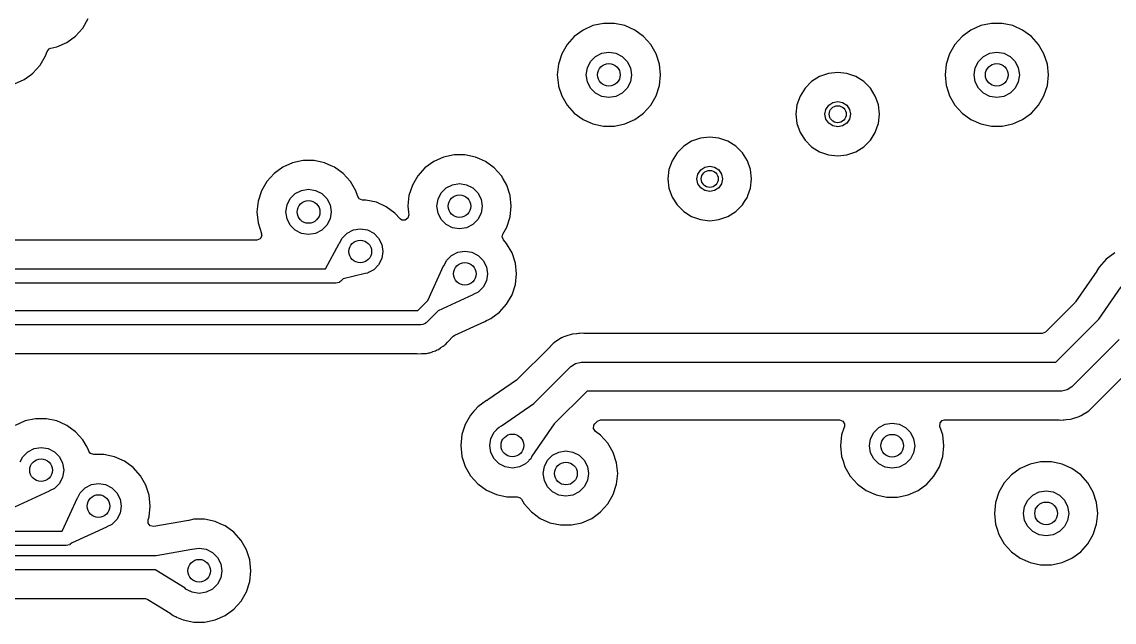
# Model space of a CAD drawing. Extents: x 106.8 to 191.4, y -142.2 to -57.6.
# Drawn here: x 162.13 to 181.43, y -79.88 to -69.27 of the extents above; entities that cross this region are included whole.
import ezdxf

# ---------------------------------------------------------------- set-up
doc = ezdxf.new("R2010")
doc.units = 0
doc.layers.add('BLACK', color=7, linetype='CONTINUOUS')

msp = doc.modelspace()

# ---------------------------------------------------------------- linework, layer by layer
at = {"layer": 'BLACK', "linetype": 'CONTINUOUS'}
for p, q in [((163.209, -69.3785), (163.305, -69.2132)), ((163.081, -69.5205), (163.209, -69.3785)), ((172.046, -69.4145), (171.892, -69.5267)), ((172.221, -69.3368), (172.046, -69.4145)), ((172.408, -69.2971), (172.221, -69.3368)), ((172.599, -69.2971), (172.408, -69.2971)), ((172.785, -69.3368), (172.599, -69.2971)), ((172.96, -69.4145), (172.785, -69.3368)), ((172.785, -69.3368), (172.785, -69.3368)), ((173.114, -69.5267), (172.96, -69.4145)), ((178.899, -69.4145), (178.744, -69.5267)), ((179.073, -69.3368), (178.899, -69.4145)), ((179.26, -69.2971), (179.073, -69.3368)), ((179.451, -69.2971), (179.26, -69.2971)), ((179.638, -69.3368), (179.451, -69.2971)), ((179.812, -69.4145), (179.638, -69.3368)), ((179.638, -69.3368), (179.638, -69.3368)), ((179.967, -69.5267), (179.812, -69.4145)), ((162.752, -69.7104), (162.927, -69.6327)), ((162.927, -69.6327), (163.081, -69.5205)), ((171.892, -69.5267), (171.764, -69.6687)), ((173.242, -69.6687), (173.114, -69.5267)), ((178.744, -69.5267), (178.616, -69.6687)), ((180.094, -69.6687), (179.967, -69.5267)), ((162.551, -69.8696), (162.576, -69.7928)), ((162.576, -69.7928), (162.613, -69.7455)), ((162.613, -69.7455), (162.641, -69.734)), ((162.641, -69.734), (162.752, -69.7104)), ((171.669, -69.834), (171.61, -70.0157)), ((171.764, -69.6687), (171.669, -69.834)), ((172.268, -69.882), (172.379, -69.8252)), ((172.379, -69.8252), (172.503, -69.8056)), ((172.503, -69.8056), (172.627, -69.8252)), ((172.627, -69.8252), (172.738, -69.882)), ((173.338, -69.834), (173.242, -69.6687)), ((173.397, -70.0157), (173.338, -69.834)), ((178.521, -69.834), (178.462, -70.0157)), ((178.616, -69.6687), (178.521, -69.834)), ((179.12, -69.882), (179.232, -69.8252)), ((179.232, -69.8252), (179.355, -69.8056)), ((179.355, -69.8056), (179.479, -69.8252)), ((179.479, -69.8252), (179.59, -69.882)), ((180.19, -69.834), (180.094, -69.6687)), ((180.249, -70.0157), (180.19, -69.834)), ((162.328, -70.1769), (162.455, -70.035)), ((162.455, -70.035), (162.551, -69.8696)), ((171.61, -70.0157), (171.59, -70.2056)), ((172.123, -70.082), (172.179, -69.9705)), ((172.179, -69.9705), (172.268, -69.882)), ((172.738, -69.882), (172.827, -69.9705)), ((172.827, -69.9705), (172.884, -70.082)), ((173.417, -70.2056), (173.397, -70.0157)), ((178.462, -70.0157), (178.442, -70.2056)), ((178.975, -70.082), (179.032, -69.9705)), ((179.032, -69.9705), (179.12, -69.882)), ((179.59, -69.882), (179.679, -69.9705)), ((179.679, -69.9705), (179.736, -70.082)), ((180.269, -70.2056), (180.249, -70.0157)), ((162.173, -70.2892), (162.288, -70.2056)), ((162.288, -70.2056), (162.328, -70.1769)), ((171.59, -70.2056), (171.61, -70.3955)), ((172.103, -70.2056), (172.123, -70.082)), ((172.123, -70.3292), (172.103, -70.2056)), ((172.884, -70.082), (172.903, -70.2056)), ((172.903, -70.2056), (172.884, -70.3292)), ((173.397, -70.3955), (173.417, -70.2056)), ((176.224, -70.2366), (176.084, -70.3245)), ((176.38, -70.182), (176.224, -70.2366)), ((176.545, -70.1635), (176.38, -70.182)), ((176.709, -70.182), (176.545, -70.1635)), ((176.776, -70.2056), (176.709, -70.182)), ((176.865, -70.2366), (176.776, -70.2056)), ((177.005, -70.3245), (176.865, -70.2366)), ((178.442, -70.2056), (178.462, -70.3955)), ((178.955, -70.2056), (178.975, -70.082)), ((178.975, -70.3292), (178.955, -70.2056)), ((179.736, -70.082), (179.755, -70.2056)), ((179.755, -70.2056), (179.736, -70.3292)), ((180.249, -70.3955), (180.269, -70.2056)), ((161.999, -70.3669), (162.173, -70.2892)), ((171.61, -70.3955), (171.613, -70.4066)), ((171.613, -70.4066), (171.669, -70.5772)), ((172.179, -70.4407), (172.123, -70.3292)), ((172.884, -70.3292), (172.827, -70.4407)), ((173.338, -70.5772), (173.397, -70.3955)), ((176.084, -70.3245), (175.968, -70.4414)), ((177.122, -70.4414), (177.005, -70.3245)), ((178.462, -70.3955), (178.465, -70.4066)), ((178.465, -70.4066), (178.521, -70.5772)), ((179.032, -70.4407), (178.975, -70.3292)), ((179.736, -70.3292), (179.679, -70.4407)), ((180.19, -70.5772), (180.249, -70.3955)), ((171.669, -70.5772), (171.764, -70.7425)), ((172.268, -70.5292), (172.179, -70.4407)), ((172.379, -70.586), (172.268, -70.5292)), ((172.503, -70.6056), (172.379, -70.586)), ((172.627, -70.586), (172.503, -70.6056)), ((172.738, -70.5292), (172.627, -70.586)), ((172.827, -70.4407), (172.738, -70.5292)), ((173.242, -70.7425), (173.338, -70.5772)), ((175.88, -70.5813), (175.825, -70.7373)), ((175.968, -70.4414), (175.88, -70.5813)), ((177.21, -70.5813), (177.122, -70.4414)), ((177.224, -70.6223), (177.21, -70.5813)), ((177.264, -70.7373), (177.224, -70.6223)), ((178.521, -70.5772), (178.616, -70.7425)), ((179.12, -70.5292), (179.032, -70.4407)), ((179.232, -70.586), (179.12, -70.5292)), ((179.355, -70.6056), (179.232, -70.586)), ((179.479, -70.586), (179.355, -70.6056)), ((179.59, -70.5292), (179.479, -70.586)), ((179.679, -70.4407), (179.59, -70.5292)), ((180.094, -70.7425), (180.19, -70.5772)), ((171.764, -70.7425), (171.892, -70.8845)), ((173.114, -70.8845), (173.242, -70.7425)), ((175.825, -70.7373), (175.807, -70.9016)), ((176.32, -70.9016), (176.337, -70.8155)), ((176.337, -70.8155), (176.386, -70.7425)), ((176.386, -70.7425), (176.459, -70.6937)), ((176.459, -70.6937), (176.545, -70.6766)), ((176.545, -70.6766), (176.631, -70.6937)), ((176.631, -70.6937), (176.704, -70.7425)), ((176.704, -70.7425), (176.753, -70.8155)), ((176.753, -70.8155), (176.77, -70.9016)), ((177.283, -70.9016), (177.264, -70.7373)), ((178.616, -70.7425), (178.744, -70.8845)), ((179.967, -70.8845), (180.094, -70.7425)), ((171.892, -70.8845), (172.046, -70.9967)), ((172.046, -70.9967), (172.221, -71.0744)), ((172.785, -71.0744), (172.96, -70.9967)), ((172.96, -70.9967), (173.091, -70.9016)), ((173.091, -70.9016), (173.114, -70.8845)), ((175.807, -70.9016), (175.825, -71.0659)), ((176.337, -70.9877), (176.32, -70.9016)), ((176.386, -71.0607), (176.337, -70.9877)), ((176.753, -70.9877), (176.704, -71.0607)), ((176.77, -70.9016), (176.753, -70.9877)), ((177.264, -71.0659), (177.283, -70.9016)), ((178.744, -70.8845), (178.899, -70.9967)), ((178.899, -70.9967), (179.073, -71.0744)), ((179.638, -71.0744), (179.812, -70.9967)), ((179.812, -70.9967), (179.967, -70.8845)), ((172.221, -71.0744), (172.408, -71.1141)), ((172.408, -71.1141), (172.599, -71.1141)), ((172.599, -71.1141), (172.785, -71.0744)), ((175.825, -71.0659), (175.88, -71.2219)), ((176.459, -71.1095), (176.386, -71.0607)), ((176.545, -71.1266), (176.459, -71.1095)), ((176.631, -71.1095), (176.545, -71.1266)), ((176.704, -71.0607), (176.631, -71.1095)), ((177.21, -71.2219), (177.244, -71.1235)), ((177.244, -71.1235), (177.264, -71.0659)), ((179.073, -71.0744), (179.26, -71.1141)), ((179.26, -71.1141), (179.451, -71.1141)), ((179.451, -71.1141), (179.638, -71.0744)), ((173.964, -71.3796), (173.824, -71.4675)), ((174.12, -71.325), (173.964, -71.3796)), ((174.284, -71.3065), (174.12, -71.325)), ((174.448, -71.325), (174.284, -71.3065)), ((174.604, -71.3796), (174.448, -71.325)), ((174.744, -71.4675), (174.604, -71.3796)), ((175.88, -71.2219), (175.968, -71.3618)), ((175.968, -71.3618), (176.084, -71.4787)), ((177.005, -71.4787), (177.122, -71.3618)), ((177.122, -71.3618), (177.134, -71.3432)), ((177.134, -71.3432), (177.21, -71.2219)), ((173.707, -71.5844), (173.619, -71.7243)), ((173.824, -71.4675), (173.707, -71.5844)), ((174.861, -71.5844), (174.744, -71.4675)), ((174.949, -71.7243), (174.861, -71.5844)), ((176.084, -71.4787), (176.224, -71.5666)), ((176.224, -71.5666), (176.275, -71.5844)), ((176.275, -71.5844), (176.38, -71.6212)), ((176.709, -71.6212), (176.865, -71.5666)), ((176.865, -71.5666), (177.005, -71.4787)), ((166.915, -71.76), (166.741, -71.8377)), ((167.102, -71.7203), (166.915, -71.76)), ((167.293, -71.7203), (167.102, -71.7203)), ((167.48, -71.76), (167.293, -71.7203)), ((167.597, -71.8123), (167.48, -71.76)), ((169.408, -71.7361), (169.253, -71.8483)), ((169.582, -71.6584), (169.408, -71.7361)), ((169.769, -71.6187), (169.582, -71.6584)), ((169.96, -71.6187), (169.769, -71.6187)), ((170.147, -71.6584), (169.96, -71.6187)), ((170.218, -71.6902), (170.147, -71.6584)), ((170.321, -71.7361), (170.218, -71.6902)), ((170.476, -71.8483), (170.321, -71.7361)), ((173.619, -71.7243), (173.564, -71.8803)), ((175.004, -71.8803), (174.949, -71.7243)), ((174.949, -71.7243), (174.949, -71.7243)), ((176.38, -71.6212), (176.545, -71.6397)), ((176.545, -71.6397), (176.709, -71.6212)), ((166.586, -71.9499), (166.458, -72.0919)), ((166.741, -71.8377), (166.586, -71.9499)), ((167.654, -71.8377), (167.597, -71.8123)), ((167.809, -71.9499), (167.654, -71.8377)), ((167.937, -72.0919), (167.809, -71.9499)), ((169.253, -71.8483), (169.125, -71.9903)), ((170.604, -71.9903), (170.476, -71.8483)), ((173.564, -71.8803), (173.546, -72.0446)), ((174.059, -72.0446), (174.076, -71.9585)), ((174.076, -71.9585), (174.125, -71.8855)), ((174.125, -71.8855), (174.198, -71.8367)), ((174.198, -71.8367), (174.284, -71.8196)), ((174.284, -71.8196), (174.37, -71.8367)), ((174.37, -71.8367), (174.443, -71.8855)), ((174.443, -71.8855), (174.492, -71.9585)), ((174.492, -71.9585), (174.509, -72.0446)), ((175.022, -72.0446), (175.004, -71.8803)), ((166.458, -72.0919), (166.363, -72.2572)), ((168.032, -72.2572), (167.937, -72.0919)), ((169.03, -72.1556), (168.971, -72.3373)), ((169.125, -71.9903), (169.03, -72.1556)), ((169.629, -72.2036), (169.741, -72.1468)), ((169.741, -72.1468), (169.864, -72.1272)), ((169.864, -72.1272), (169.988, -72.1468)), ((169.988, -72.1468), (170.1, -72.2036)), ((170.635, -72.0446), (170.604, -71.9903)), ((170.699, -72.1556), (170.635, -72.0446)), ((170.758, -72.3373), (170.699, -72.1556)), ((173.546, -72.0446), (173.564, -72.2089)), ((174.076, -72.1307), (174.059, -72.0446)), ((174.125, -72.2037), (174.076, -72.1307)), ((174.492, -72.1307), (174.443, -72.2037)), ((174.509, -72.0446), (174.492, -72.1307)), ((175.004, -72.2089), (175.022, -72.0446)), ((166.363, -72.2572), (166.304, -72.4389)), ((166.874, -72.3937), (166.962, -72.3052)), ((166.962, -72.3052), (167.074, -72.2484)), ((167.074, -72.2484), (167.197, -72.2288)), ((167.197, -72.2288), (167.321, -72.2484)), ((167.321, -72.2484), (167.433, -72.3052)), ((167.433, -72.3052), (167.521, -72.3937)), ((168.065, -72.358), (168.032, -72.2572)), ((168.092, -72.3982), (168.065, -72.358)), ((168.971, -72.3373), (168.958, -72.4584)), ((169.484, -72.4036), (169.541, -72.2921)), ((169.541, -72.2921), (169.629, -72.2036)), ((170.1, -72.2036), (170.188, -72.2921)), ((170.188, -72.2921), (170.245, -72.4036)), ((170.778, -72.5272), (170.758, -72.3373)), ((173.564, -72.2089), (173.619, -72.3649)), ((173.619, -72.3649), (173.707, -72.5048)), ((174.198, -72.2525), (174.125, -72.2037)), ((174.284, -72.2696), (174.198, -72.2525)), ((174.37, -72.2525), (174.284, -72.2696)), ((174.443, -72.2037), (174.37, -72.2525)), ((174.899, -72.4451), (174.949, -72.3649)), ((174.949, -72.3649), (174.959, -72.3373)), ((174.959, -72.3373), (175.004, -72.2089)), ((166.304, -72.4389), (166.284, -72.6288)), ((166.797, -72.6288), (166.817, -72.5052)), ((166.817, -72.5052), (166.874, -72.3937)), ((167.521, -72.3937), (167.578, -72.5052)), ((167.578, -72.5052), (167.597, -72.6288)), ((168.148, -72.4187), (168.092, -72.3982)), ((168.207, -72.4187), (168.148, -72.4187)), ((168.394, -72.4584), (168.207, -72.4187)), ((168.568, -72.5361), (168.394, -72.4584)), ((168.723, -72.6484), (168.568, -72.5361)), ((168.958, -72.4584), (168.951, -72.5272)), ((168.951, -72.5272), (168.962, -72.6337)), ((169.464, -72.5272), (169.484, -72.4036)), ((169.484, -72.6508), (169.464, -72.5272)), ((170.245, -72.4036), (170.264, -72.5272)), ((170.264, -72.5272), (170.245, -72.6508)), ((170.758, -72.7171), (170.778, -72.5272)), ((173.707, -72.5048), (173.824, -72.6217)), ((174.744, -72.6217), (174.861, -72.5048)), ((174.861, -72.5048), (174.899, -72.4451)), ((166.284, -72.6288), (166.304, -72.8187)), ((166.817, -72.7524), (166.797, -72.6288)), ((166.874, -72.8639), (166.817, -72.7524)), ((167.578, -72.7524), (167.521, -72.8639)), ((167.597, -72.6288), (167.578, -72.7524)), ((168.815, -72.7503), (168.723, -72.6484)), ((168.844, -72.7718), (168.815, -72.7503)), ((168.953, -72.7407), (168.904, -72.776)), ((168.967, -72.6823), (168.953, -72.7407)), ((168.962, -72.6337), (168.967, -72.6823)), ((169.541, -72.7623), (169.484, -72.6508)), ((170.245, -72.6508), (170.188, -72.7623)), ((170.699, -72.8988), (170.758, -72.7171)), ((173.824, -72.6217), (173.964, -72.7096)), ((173.964, -72.7096), (174.018, -72.7287)), ((174.018, -72.7287), (174.12, -72.7642)), ((174.448, -72.7642), (174.604, -72.7096)), ((174.604, -72.7096), (174.7, -72.6496)), ((174.7, -72.6496), (174.744, -72.6217)), ((174.744, -72.6217), (174.744, -72.6217)), ((174.744, -72.6217), (174.744, -72.6217)), ((166.304, -72.8187), (166.366, -73.0091)), ((166.962, -72.9524), (166.874, -72.8639)), ((167.521, -72.8639), (167.433, -72.9524)), ((167.876, -73.0036), (167.988, -72.9468)), ((167.988, -72.9468), (168.111, -72.9272)), ((168.111, -72.9272), (168.235, -72.9468)), ((168.235, -72.9468), (168.347, -73.0036)), ((168.904, -72.776), (168.844, -72.7718)), ((169.629, -72.8508), (169.541, -72.7623)), ((169.741, -72.9076), (169.629, -72.8508)), ((169.864, -72.9272), (169.741, -72.9076)), ((169.988, -72.9076), (169.864, -72.9272)), ((170.1, -72.8508), (169.988, -72.9076)), ((170.188, -72.7623), (170.1, -72.8508)), ((170.629, -73.0197), (170.699, -72.8988)), ((174.12, -72.7642), (174.284, -72.7827)), ((174.284, -72.7827), (174.448, -72.7642)), ((166.283, -73.1261), (155.311, -73.1261)), ((166.34, -73.1055), (166.283, -73.1261)), ((166.37, -73.0535), (166.34, -73.1055)), ((166.366, -73.0091), (166.362, -73.0103)), ((166.362, -73.0103), (166.37, -73.0535)), ((167.074, -73.0092), (166.962, -72.9524)), ((167.197, -73.0288), (167.074, -73.0092)), ((167.321, -73.0092), (167.197, -73.0288)), ((167.433, -72.9524), (167.321, -73.0092)), ((167.744, -73.1778), (167.788, -73.0921)), ((167.788, -73.0921), (167.876, -73.0036)), ((168.347, -73.0036), (168.435, -73.0921)), ((168.435, -73.0921), (168.492, -73.2036)), ((170.617, -73.0667), (170.629, -73.0197)), ((170.64, -73.1225), (170.617, -73.0667)), ((170.696, -73.185), (170.64, -73.1225)), ((167.493, -73.632), (167.737, -73.1834)), ((167.737, -73.1834), (167.744, -73.1778)), ((167.744, -73.1778), (167.744, -73.1778)), ((168.492, -73.2036), (168.511, -73.3272)), ((168.511, -73.3272), (168.492, -73.4508)), ((169.834, -73.3415), (169.957, -73.3219)), ((169.957, -73.3219), (170.081, -73.3415)), ((170.792, -73.3504), (170.696, -73.185)), ((168.492, -73.4508), (168.435, -73.5623)), ((169.59, -73.573), (169.634, -73.4868)), ((169.634, -73.4868), (169.722, -73.3983)), ((169.722, -73.3983), (169.834, -73.3415)), ((170.081, -73.3415), (170.192, -73.3983)), ((170.192, -73.3983), (170.281, -73.4868)), ((170.281, -73.4868), (170.338, -73.5983)), ((170.851, -73.532), (170.792, -73.3504)), ((181.29, -73.4637), (181.162, -73.6057)), ((181.444, -73.3515), (181.29, -73.4637)), ((155.231, -73.6346), (167.492, -73.6346)), ((167.492, -73.6346), (167.493, -73.632)), ((168.195, -73.7139), (167.808, -73.81)), ((168.235, -73.7076), (168.195, -73.7139)), ((168.249, -73.7007), (168.235, -73.7076)), ((168.251, -73.7), (168.249, -73.7007)), ((168.253, -73.6995), (168.251, -73.7)), ((168.255, -73.6975), (168.253, -73.6995)), ((168.347, -73.6508), (168.255, -73.6975)), ((168.435, -73.5623), (168.347, -73.6508)), ((169.305, -74.1904), (169.583, -73.5791)), ((169.583, -73.5791), (169.59, -73.573)), ((169.59, -73.573), (169.59, -73.573)), ((170.338, -73.5983), (170.357, -73.7219)), ((170.871, -73.7219), (170.851, -73.532)), ((181.122, -73.6753), (180.749, -74.2148)), ((181.125, -73.6692), (181.122, -73.6753)), ((181.162, -73.6057), (181.125, -73.6692)), ((167.677, -73.8886), (155.284, -73.8886)), ((167.707, -73.8797), (167.677, -73.8886)), ((167.738, -73.8731), (167.707, -73.8797)), ((167.743, -73.8692), (167.738, -73.8731)), ((167.746, -73.8684), (167.743, -73.8692)), ((167.749, -73.865), (167.746, -73.8684)), ((167.767, -73.8514), (167.749, -73.865)), ((167.808, -73.81), (167.767, -73.8514)), ((170.338, -73.8455), (170.281, -73.957)), ((170.357, -73.7219), (170.338, -73.8455)), ((170.792, -74.0935), (170.851, -73.9118)), ((170.851, -73.9118), (170.871, -73.7219)), ((170.1, -74.0961), (169.489, -74.374)), ((170.106, -74.09), (170.1, -74.0961)), ((170.192, -74.0455), (170.106, -74.0895)), ((170.106, -74.0895), (170.106, -74.09)), ((170.281, -73.957), (170.192, -74.0455)), ((170.696, -74.2589), (170.792, -74.0935)), ((181.161, -74.5207), (181.556, -73.9502)), ((169.13, -74.3696), (169.304, -74.1954)), ((169.304, -74.1953), (169.305, -74.1904)), ((169.304, -74.1954), (169.304, -74.1953)), ((170.568, -74.4008), (170.696, -74.2589)), ((180.738, -74.227), (180.214, -74.7514)), ((180.749, -74.2148), (180.738, -74.227)), ((155.298, -74.3696), (169.13, -74.3696)), ((169.485, -74.3742), (169.272, -74.5864)), ((169.489, -74.374), (169.485, -74.3742)), ((170.414, -74.513), (170.568, -74.4008)), ((169.183, -74.6236), (155.351, -74.6236)), ((169.213, -74.6147), (169.183, -74.6236)), ((169.243, -74.6081), (169.213, -74.6147)), ((169.249, -74.6042), (169.243, -74.6081)), ((169.251, -74.6034), (169.249, -74.6042)), ((169.254, -74.6), (169.251, -74.6034)), ((169.272, -74.5864), (169.254, -74.6)), ((169.78, -74.8056), (170.313, -74.5636)), ((170.313, -74.5636), (170.34, -74.5496)), ((170.34, -74.5496), (170.353, -74.5429)), ((170.353, -74.5428), (170.371, -74.532)), ((170.353, -74.5429), (170.353, -74.5428)), ((170.353, -74.5429), (170.353, -74.5429)), ((170.353, -74.5429), (170.353, -74.5429)), ((170.371, -74.532), (170.414, -74.513)), ((180.399, -75.2856), (181.16, -74.5243)), ((181.16, -74.5243), (181.161, -74.5207)), ((169.656, -74.9218), (169.754, -74.8235)), ((169.754, -74.8235), (169.78, -74.8056)), ((171.667, -74.8536), (171.602, -74.8957)), ((171.669, -74.8528), (171.667, -74.8536)), ((171.685, -74.845), (171.669, -74.8528)), ((171.687, -74.8438), (171.685, -74.845)), ((171.76, -74.8197), (171.687, -74.8438)), ((171.762, -74.8188), (171.76, -74.8197)), ((171.834, -74.7926), (171.762, -74.8188)), ((171.836, -74.7923), (171.834, -74.7926)), ((171.854, -74.7885), (171.836, -74.7923)), ((171.856, -74.7878), (171.854, -74.7885)), ((171.932, -74.7811), (171.856, -74.7878)), ((171.935, -74.7808), (171.932, -74.7811)), ((171.964, -74.7774), (171.935, -74.7808)), ((171.967, -74.7771), (171.964, -74.7774)), ((171.964, -74.7774), (171.964, -74.7774)), ((171.974, -74.7771), (171.967, -74.7771)), ((171.982, -74.7768), (171.974, -74.7771)), ((171.986, -74.7764), (171.982, -74.7768)), ((172.033, -74.7722), (171.986, -74.7764)), ((172.06, -74.7762), (172.033, -74.7722)), ((172.073, -74.7771), (172.06, -74.7762)), ((180.152, -74.7771), (172.073, -74.7771)), ((180.16, -74.7768), (180.152, -74.7771)), ((180.214, -74.7514), (180.16, -74.7768)), ((169.457, -75.0726), (169.469, -75.0665)), ((169.469, -75.0665), (169.491, -75.0579)), ((169.491, -75.0579), (169.529, -75.0308)), ((169.529, -75.0308), (169.535, -75.0262)), ((169.535, -75.0262), (169.575, -75.0027)), ((169.575, -75.0027), (169.592, -74.9862)), ((169.592, -74.9862), (169.602, -74.9773)), ((169.602, -74.9773), (169.621, -74.9635)), ((169.621, -74.9635), (169.65, -74.928)), ((169.65, -74.928), (169.656, -74.9218)), ((171.463, -75.0091), (170.881, -75.5909)), ((171.465, -75.0073), (171.463, -75.0091)), ((171.518, -74.9515), (171.465, -75.0073)), ((171.52, -74.9503), (171.518, -74.9515)), ((171.533, -74.939), (171.52, -74.9503)), ((171.535, -74.9374), (171.533, -74.939)), ((171.541, -74.9337), (171.535, -74.9374)), ((171.6, -74.8971), (171.541, -74.9337)), ((171.602, -74.8957), (171.6, -74.8971)), ((181.52, -74.883), (180.684, -75.7192)), ((155.598, -75.1321), (169.103, -75.1321)), ((169.103, -75.1321), (169.122, -75.1342)), ((169.122, -75.1343), (169.191, -75.1321)), ((169.122, -75.1342), (169.122, -75.1343)), ((169.191, -75.1321), (169.194, -75.1321)), ((169.194, -75.1321), (169.22, -75.1321)), ((169.22, -75.1321), (169.223, -75.1321)), ((169.223, -75.1321), (169.228, -75.1314)), ((169.228, -75.1314), (169.237, -75.1307)), ((169.237, -75.1307), (169.283, -75.1293)), ((169.283, -75.1293), (169.305, -75.1227)), ((169.305, -75.1227), (169.319, -75.12)), ((169.319, -75.12), (169.342, -75.117)), ((169.342, -75.117), (169.385, -75.1)), ((169.385, -75.1), (169.393, -75.0974)), ((169.393, -75.0974), (169.415, -75.0909)), ((169.415, -75.0909), (169.437, -75.0845)), ((169.437, -75.0845), (169.44, -75.0826)), ((169.44, -75.0826), (169.457, -75.0726)), ((171.178, -76.0132), (171.831, -75.36)), ((171.831, -75.36), (171.914, -75.3049)), ((171.831, -75.36), (171.831, -75.36)), ((171.914, -75.3049), (172.011, -75.2856)), ((172.011, -75.2856), (180.399, -75.2856)), ((181.052, -76.0701), (181.817, -75.3053)), ((170.869, -75.601), (170.364, -75.9502)), ((170.881, -75.5909), (170.869, -75.601)), ((172.116, -75.7936), (171.538, -76.3719)), ((180.504, -75.7936), (172.116, -75.7936)), ((180.601, -75.7743), (180.504, -75.7936)), ((180.684, -75.7192), (180.601, -75.7743)), ((170.34, -75.9625), (170.186, -76.0747)), ((170.35, -75.9581), (170.34, -75.9625)), ((170.364, -75.9502), (170.35, -75.9581)), ((170.605, -76.4082), (171.175, -76.0139)), ((171.175, -76.0139), (171.178, -76.0132)), ((170.058, -76.2167), (169.963, -76.382)), ((170.117, -76.1509), (170.058, -76.2167)), ((170.123, -76.143), (170.117, -76.1509)), ((170.136, -76.1295), (170.123, -76.143)), ((170.139, -76.1266), (170.136, -76.1295)), ((170.186, -76.0747), (170.139, -76.1266)), ((180.83, -76.2342), (180.847, -76.2264)), ((180.847, -76.2262), (180.849, -76.2256)), ((180.847, -76.2264), (180.847, -76.2262)), ((180.849, -76.2256), (180.913, -76.1834)), ((180.913, -76.1834), (180.915, -76.1821)), ((180.915, -76.1821), (180.98, -76.1418)), ((180.98, -76.1418), (180.982, -76.1402)), ((180.982, -76.1402), (180.996, -76.1289)), ((180.996, -76.1289), (180.998, -76.1277)), ((180.998, -76.1277), (181.05, -76.0718)), ((181.05, -76.0718), (181.052, -76.0701)), ((162.188, -76.3218), (162.013, -76.3995)), ((162.375, -76.2821), (162.188, -76.3218)), ((162.566, -76.2821), (162.375, -76.2821)), ((162.752, -76.3218), (162.566, -76.2821)), ((162.811, -76.3477), (162.752, -76.3218)), ((162.927, -76.3995), (162.811, -76.3477)), ((163.081, -76.5117), (162.927, -76.3995)), ((169.963, -76.382), (169.904, -76.5637)), ((170.562, -76.43), (170.605, -76.4082)), ((171.537, -76.3755), (171.142, -76.946)), ((171.538, -76.3719), (171.537, -76.3755)), ((172.232, -76.4575), (172.238, -76.3977)), ((172.238, -76.3977), (172.255, -76.3741)), ((172.255, -76.3741), (172.301, -76.3278)), ((172.301, -76.3278), (172.356, -76.3024)), ((172.356, -76.3024), (172.363, -76.3021)), ((172.363, -76.3021), (176.579, -76.3021)), ((176.579, -76.3021), (176.636, -76.3227)), ((176.636, -76.3227), (176.666, -76.3747)), ((176.663, -76.4172), (176.652, -76.4505)), ((176.666, -76.3747), (176.663, -76.4172)), ((177.272, -76.4352), (177.383, -76.3784)), ((177.383, -76.3784), (177.507, -76.3588)), ((177.507, -76.3588), (177.631, -76.3784)), ((177.631, -76.3784), (177.742, -76.4352)), ((178.351, -76.4172), (178.353, -76.3571)), ((178.4, -76.5689), (178.351, -76.4172)), ((178.353, -76.3571), (178.393, -76.3124)), ((178.393, -76.3124), (178.435, -76.3021)), ((178.435, -76.3021), (180.442, -76.3021)), ((180.442, -76.3021), (180.455, -76.303)), ((180.455, -76.303), (180.46, -76.3038)), ((180.46, -76.3038), (180.482, -76.307)), ((180.482, -76.307), (180.531, -76.3026)), ((180.531, -76.3026), (180.534, -76.3024)), ((180.534, -76.3024), (180.541, -76.3021)), ((180.541, -76.3021), (180.546, -76.3021)), ((180.546, -76.3021), (180.549, -76.3021)), ((180.549, -76.3021), (180.58, -76.2984)), ((180.58, -76.2984), (180.583, -76.2981)), ((180.583, -76.2981), (180.659, -76.2914)), ((180.659, -76.2914), (180.661, -76.2907)), ((180.661, -76.2907), (180.679, -76.2869)), ((180.679, -76.2869), (180.681, -76.2866)), ((180.681, -76.2866), (180.753, -76.2603)), ((180.753, -76.2603), (180.756, -76.2595)), ((180.756, -76.2595), (180.829, -76.2354)), ((180.829, -76.2354), (180.83, -76.2342)), ((163.209, -76.6537), (163.081, -76.5117)), ((169.904, -76.5637), (169.884, -76.7536)), ((170.417, -76.63), (170.473, -76.5185)), ((170.473, -76.5185), (170.522, -76.4704)), ((170.522, -76.4704), (170.524, -76.4641)), ((170.524, -76.4641), (170.526, -76.4628)), ((170.526, -76.4628), (170.537, -76.4552)), ((170.537, -76.4552), (170.562, -76.43)), ((172.265, -76.5074), (172.232, -76.4575)), ((172.355, -76.5727), (172.265, -76.5074)), ((172.483, -76.7147), (172.355, -76.5727)), ((176.613, -76.5689), (176.593, -76.7588)), ((176.652, -76.4505), (176.613, -76.5689)), ((177.126, -76.6352), (177.183, -76.5237)), ((177.183, -76.5237), (177.272, -76.4352)), ((177.742, -76.4352), (177.831, -76.5237)), ((177.831, -76.5237), (177.887, -76.6352)), ((178.42, -76.7588), (178.4, -76.5689)), ((162.346, -76.8102), (162.47, -76.7906)), ((162.47, -76.7906), (162.594, -76.8102)), ((163.267, -76.7536), (163.209, -76.6537)), ((163.305, -76.819), (163.267, -76.7536)), ((169.884, -76.7536), (169.904, -76.9435)), ((170.397, -76.7536), (170.417, -76.63)), ((170.417, -76.8772), (170.397, -76.7536)), ((172.579, -76.88), (172.483, -76.7147)), ((176.593, -76.7588), (176.613, -76.9487)), ((177.107, -76.7588), (177.126, -76.6352)), ((177.126, -76.8824), (177.107, -76.7588)), ((177.887, -76.6352), (177.907, -76.7588)), ((177.907, -76.7588), (177.887, -76.8824)), ((178.4, -76.9487), (178.42, -76.7588)), ((162.103, -77.0417), (162.146, -76.9555)), ((162.146, -76.9555), (162.235, -76.867)), ((162.235, -76.867), (162.346, -76.8102)), ((162.594, -76.8102), (162.705, -76.867)), ((162.705, -76.867), (162.794, -76.9555)), ((162.794, -76.9555), (162.851, -77.067)), ((163.31, -76.8353), (163.305, -76.819)), ((163.317, -76.8564), (163.31, -76.8353)), ((163.344, -76.8965), (163.317, -76.8564)), ((163.4, -76.9171), (163.344, -76.8965)), ((163.582, -76.9171), (163.4, -76.9171)), ((163.768, -76.9568), (163.582, -76.9171)), ((163.943, -77.0345), (163.768, -76.9568)), ((163.768, -76.9568), (163.768, -76.9568)), ((169.904, -76.9435), (169.905, -76.9487)), ((169.905, -76.9487), (169.963, -77.1252)), ((170.473, -76.9887), (170.417, -76.8772)), ((170.562, -77.0772), (170.473, -76.9887)), ((171.121, -76.9887), (171.096, -77.0139)), ((171.142, -76.946), (171.121, -76.9887)), ((171.42, -77.0165), (171.509, -76.928)), ((171.509, -76.928), (171.62, -76.8712)), ((171.62, -76.8712), (171.744, -76.8516)), ((171.744, -76.8516), (171.868, -76.8712)), ((171.868, -76.8712), (171.979, -76.928)), ((171.979, -76.928), (172.068, -77.0165)), ((172.638, -77.0617), (172.579, -76.88)), ((176.613, -76.9487), (176.639, -77.0266)), ((177.183, -76.9939), (177.126, -76.8824)), ((177.272, -77.0824), (177.183, -76.9939)), ((177.831, -76.9939), (177.742, -77.0824)), ((177.887, -76.8824), (177.831, -76.9939)), ((178.341, -77.1304), (178.4, -76.9487)), ((162.851, -77.067), (162.87, -77.1906)), ((162.87, -77.1906), (162.851, -77.3142)), ((164.097, -77.1467), (163.943, -77.0345)), ((164.225, -77.2887), (164.097, -77.1467)), ((169.963, -77.1252), (170.058, -77.2905)), ((170.673, -77.134), (170.562, -77.0772)), ((170.797, -77.1536), (170.673, -77.134)), ((170.921, -77.134), (170.797, -77.1536)), ((171.032, -77.0772), (170.921, -77.134)), ((171.08, -77.0297), (171.032, -77.0772)), ((171.088, -77.0249), (171.08, -77.0298)), ((171.08, -77.0298), (171.08, -77.0297)), ((171.096, -77.0139), (171.088, -77.0249)), ((171.344, -77.2516), (171.364, -77.128)), ((171.364, -77.128), (171.42, -77.0165)), ((172.068, -77.0165), (172.125, -77.128)), ((172.125, -77.128), (172.144, -77.2516)), ((172.658, -77.2516), (172.638, -77.0617)), ((176.639, -77.0266), (176.672, -77.1304)), ((176.672, -77.1304), (176.768, -77.2957)), ((177.383, -77.1392), (177.272, -77.0824)), ((177.507, -77.1588), (177.383, -77.1392)), ((177.631, -77.1392), (177.507, -77.1588)), ((177.742, -77.0824), (177.631, -77.1392)), ((178.246, -77.2957), (178.341, -77.1304)), ((179.77, -77.1634), (179.615, -77.2756)), ((179.944, -77.0857), (179.77, -77.1634)), ((180.131, -77.046), (179.944, -77.0857)), ((180.322, -77.046), (180.131, -77.046)), ((180.509, -77.0857), (180.322, -77.046)), ((180.683, -77.1634), (180.509, -77.0857)), ((180.509, -77.0857), (180.509, -77.0857)), ((180.838, -77.2756), (180.683, -77.1634)), ((162.851, -77.3142), (162.794, -77.4257)), ((164.321, -77.454), (164.225, -77.2887)), ((170.058, -77.2905), (170.186, -77.4325)), ((171.364, -77.3752), (171.344, -77.2516)), ((171.42, -77.4867), (171.364, -77.3752)), ((172.125, -77.3752), (172.068, -77.4867)), ((172.144, -77.2516), (172.125, -77.3752)), ((172.638, -77.4415), (172.658, -77.2516)), ((176.768, -77.2957), (176.896, -77.4377)), ((178.118, -77.4377), (178.246, -77.2957)), ((179.615, -77.2756), (179.488, -77.4176)), ((180.966, -77.4176), (180.838, -77.2756)), ((162.613, -77.5648), (162.002, -77.8427)), ((162.619, -77.5587), (162.613, -77.5648)), ((162.705, -77.5142), (162.619, -77.5582)), ((162.619, -77.5582), (162.619, -77.5587)), ((162.794, -77.4257), (162.705, -77.5142)), ((163.162, -77.5905), (163.251, -77.502)), ((163.251, -77.502), (163.362, -77.4452)), ((163.362, -77.4452), (163.486, -77.4256)), ((163.486, -77.4256), (163.61, -77.4452)), ((163.61, -77.4452), (163.721, -77.502)), ((163.721, -77.502), (163.81, -77.5905)), ((164.38, -77.6357), (164.321, -77.454)), ((170.186, -77.4325), (170.34, -77.5447)), ((170.34, -77.5447), (170.515, -77.6224)), ((171.509, -77.5752), (171.42, -77.4867)), ((171.62, -77.632), (171.509, -77.5752)), ((171.979, -77.5752), (171.868, -77.632)), ((172.068, -77.4867), (171.979, -77.5752)), ((172.579, -77.6232), (172.638, -77.4415)), ((176.896, -77.4377), (177.05, -77.5499)), ((177.05, -77.5499), (177.225, -77.6276)), ((177.789, -77.6276), (177.964, -77.5499)), ((177.964, -77.5499), (178.118, -77.4377)), ((179.488, -77.4176), (179.392, -77.5829)), ((179.991, -77.6309), (180.103, -77.5741)), ((180.103, -77.5741), (180.227, -77.5545)), ((180.227, -77.5545), (180.35, -77.5741)), ((180.35, -77.5741), (180.462, -77.6309)), ((181.061, -77.5829), (180.966, -77.4176)), ((162.845, -78.27), (163.112, -77.6828)), ((163.112, -77.6828), (163.118, -77.6767)), ((163.118, -77.6767), (163.119, -77.6767)), ((163.119, -77.6767), (163.162, -77.5905)), ((163.81, -77.5905), (163.867, -77.702)), ((163.867, -77.702), (163.886, -77.8256)), ((164.4, -77.8256), (164.38, -77.6357)), ((170.515, -77.6224), (170.702, -77.6621)), ((170.702, -77.6621), (170.881, -77.6621)), ((170.881, -77.6621), (170.938, -77.6827)), ((170.938, -77.6827), (170.957, -77.706)), ((170.957, -77.706), (171.005, -77.7885)), ((171.744, -77.6516), (171.62, -77.632)), ((171.868, -77.632), (171.744, -77.6516)), ((172.483, -77.7885), (172.579, -77.6232)), ((177.225, -77.6276), (177.411, -77.6673)), ((177.411, -77.6673), (177.602, -77.6673)), ((177.602, -77.6673), (177.789, -77.6276)), ((179.333, -77.7646), (179.313, -77.9545)), ((179.392, -77.5829), (179.333, -77.7646)), ((179.846, -77.8309), (179.903, -77.7194)), ((179.903, -77.7194), (179.991, -77.6309)), ((180.462, -77.6309), (180.55, -77.7194)), ((180.55, -77.7194), (180.607, -77.8309)), ((181.12, -77.7646), (181.061, -77.5829)), ((181.14, -77.9545), (181.12, -77.7646)), ((163.867, -77.9492), (163.81, -78.0607)), ((163.886, -77.8256), (163.867, -77.9492)), ((164.38, -78.0155), (164.4, -77.8256)), ((171.005, -77.7885), (171.005, -77.7885)), ((171.005, -77.7885), (171.133, -77.9305)), ((171.133, -77.9305), (171.287, -78.0427)), ((172.201, -78.0427), (172.322, -77.9545)), ((172.322, -77.9545), (172.355, -77.9305)), ((172.355, -77.9305), (172.483, -77.7885)), ((179.313, -77.9545), (179.333, -78.1444)), ((179.827, -77.9545), (179.846, -77.8309)), ((179.846, -78.0781), (179.827, -77.9545)), ((180.607, -77.8309), (180.627, -77.9545)), ((180.627, -77.9545), (180.607, -78.0781)), ((181.12, -78.1444), (181.14, -77.9545)), ((163.721, -78.1492), (163.635, -78.1932)), ((163.81, -78.0607), (163.721, -78.1492)), ((164.362, -78.0702), (164.38, -78.0155)), ((164.363, -78.1269), (164.362, -78.0702)), ((164.401, -78.1732), (164.363, -78.1269)), ((165.077, -78.0795), (164.46, -78.184)), ((165.081, -78.0788), (165.077, -78.0795)), ((165.169, -78.0601), (165.081, -78.0788)), ((165.36, -78.0601), (165.169, -78.0601)), ((165.169, -78.0601), (165.169, -78.0601)), ((165.546, -78.0998), (165.36, -78.0601)), ((165.647, -78.1444), (165.546, -78.0998)), ((165.721, -78.1775), (165.647, -78.1444)), ((171.287, -78.0427), (171.462, -78.1204)), ((171.462, -78.1204), (171.649, -78.1601)), ((171.84, -78.1601), (172.026, -78.1204)), ((172.026, -78.1204), (172.201, -78.0427)), ((179.333, -78.1444), (179.363, -78.2352)), ((179.903, -78.1896), (179.846, -78.0781)), ((180.607, -78.0781), (180.55, -78.1896)), ((181.061, -78.3261), (181.12, -78.1444)), ((137.331, -78.27), (162.845, -78.27)), ((163.629, -78.1998), (163.018, -78.4777)), ((163.635, -78.1937), (163.629, -78.1998)), ((163.635, -78.1932), (163.635, -78.1937)), ((164.46, -78.184), (164.401, -78.1732)), ((165.875, -78.2897), (165.721, -78.1775)), ((166.003, -78.4317), (165.875, -78.2897)), ((171.649, -78.1601), (171.84, -78.1601)), ((179.363, -78.2352), (179.392, -78.3261)), ((179.392, -78.3261), (179.488, -78.4914)), ((179.991, -78.2781), (179.903, -78.1896)), ((180.103, -78.3349), (179.991, -78.2781)), ((180.227, -78.3545), (180.103, -78.3349)), ((180.35, -78.3349), (180.227, -78.3545)), ((180.462, -78.2781), (180.35, -78.3349)), ((180.55, -78.1896), (180.462, -78.2781)), ((180.966, -78.4914), (181.061, -78.3261)), ((162.915, -78.524), (137.384, -78.524)), ((162.945, -78.5151), (162.915, -78.524)), ((162.976, -78.5085), (162.945, -78.5151)), ((162.981, -78.5046), (162.976, -78.5085)), ((162.983, -78.5038), (162.981, -78.5046)), ((162.986, -78.5004), (162.983, -78.5038)), ((163.005, -78.4868), (162.986, -78.5004)), ((163.013, -78.4779), (163.005, -78.4868)), ((163.018, -78.4777), (163.013, -78.4779)), ((166.099, -78.597), (166.003, -78.4317)), ((179.488, -78.4914), (179.615, -78.6334)), ((180.838, -78.6334), (180.966, -78.4914)), ((137.593, -78.6994), (164.499, -78.6994)), ((164.499, -78.6994), (164.502, -78.6977)), ((164.502, -78.6977), (165.136, -78.5902)), ((165.136, -78.5902), (165.14, -78.5882)), ((165.14, -78.5882), (165.264, -78.5686)), ((165.264, -78.5686), (165.388, -78.5882)), ((165.388, -78.5882), (165.499, -78.645)), ((165.499, -78.645), (165.588, -78.7335)), ((165.588, -78.7335), (165.645, -78.845)), ((166.158, -78.7787), (166.099, -78.597)), ((179.615, -78.6334), (179.77, -78.7456)), ((180.683, -78.7456), (180.838, -78.6334)), ((165.645, -78.845), (165.664, -78.9686)), ((166.178, -78.9686), (166.158, -78.7787)), ((179.77, -78.7456), (179.944, -78.8233)), ((179.944, -78.8233), (180.131, -78.863)), ((180.131, -78.863), (180.322, -78.863)), ((180.322, -78.863), (180.509, -78.8233)), ((180.509, -78.8233), (180.683, -78.7456)), ((164.495, -78.9534), (137.646, -78.9534)), ((164.498, -78.9568), (164.495, -78.9534)), ((165.016, -79.2788), (164.498, -78.9568)), ((165.645, -79.0922), (165.588, -79.2037)), ((165.664, -78.9686), (165.645, -79.0922)), ((166.158, -79.1585), (166.178, -78.9686)), ((165.029, -79.2922), (165.016, -79.2788)), ((165.074, -79.3152), (165.029, -79.2922)), ((165.099, -79.3309), (165.074, -79.3152)), ((165.499, -79.2922), (165.388, -79.349)), ((165.588, -79.2037), (165.499, -79.2922)), ((166.099, -79.3402), (166.158, -79.1585)), ((161.899, -79.4619), (164.313, -79.4619)), ((164.313, -79.4619), (164.359, -79.4752)), ((164.359, -79.4752), (164.491, -79.557)), ((165.101, -79.3317), (165.099, -79.3309)), ((165.107, -79.3318), (165.101, -79.3317)), ((165.14, -79.349), (165.107, -79.3318)), ((165.264, -79.3686), (165.14, -79.349)), ((165.388, -79.349), (165.264, -79.3686)), ((165.875, -79.6475), (166.003, -79.5055)), ((166.003, -79.5055), (166.099, -79.3402)), ((164.491, -79.557), (164.75, -79.7183)), ((165.721, -79.7597), (165.875, -79.6475)), ((164.75, -79.7183), (164.755, -79.7218)), ((164.755, -79.7218), (164.807, -79.7597)), ((164.807, -79.7597), (164.807, -79.7597)), ((164.807, -79.7597), (164.841, -79.7747)), ((164.841, -79.7747), (164.849, -79.7786)), ((164.849, -79.7786), (164.864, -79.7874)), ((164.864, -79.7874), (164.866, -79.7882)), ((164.866, -79.7882), (164.921, -79.8103)), ((164.921, -79.8103), (164.924, -79.8116)), ((164.924, -79.8116), (164.982, -79.8374)), ((164.982, -79.8374), (165.169, -79.8771)), ((165.169, -79.8771), (165.36, -79.8771)), ((165.36, -79.8771), (165.546, -79.8374)), ((165.546, -79.8374), (165.721, -79.7597))]:
    msp.add_line(p, q, dxfattribs=at)
at = {"layer": 'BLACK'}
for centre, radius in [((172.503, -70.2056), 0.2), ((179.355, -70.2056), 0.2), ((176.545, -70.9016), 0.15), ((174.284, -72.0446), 0.15), ((169.864, -72.5272), 0.2), ((167.197, -72.6288), 0.2), ((168.111, -73.3272), 0.2), ((169.957, -73.7219), 0.2), ((170.797, -76.7536), 0.2), ((177.507, -76.7588), 0.2), ((162.47, -77.1906), 0.2), ((171.744, -77.2516), 0.2), ((163.486, -77.8256), 0.2), ((180.227, -77.9545), 0.2), ((165.264, -78.9686), 0.2)]:
    msp.add_circle(centre, radius, dxfattribs=at)

doc.saveas('drawing.dxf')
